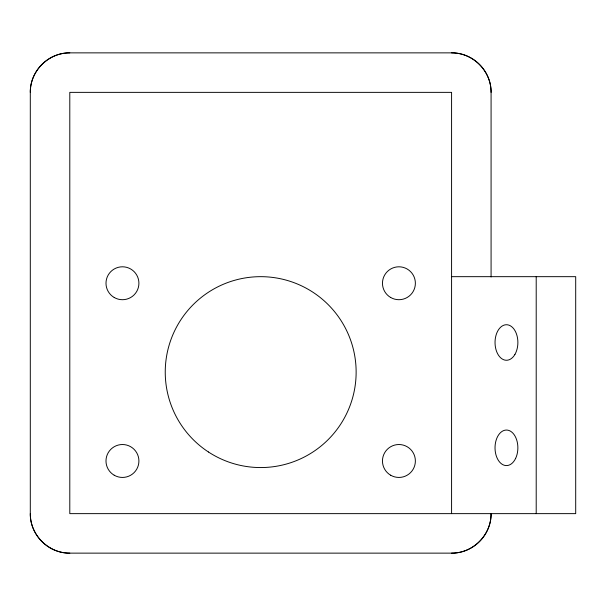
<?xml version="1.0" encoding="UTF-8"?>
<svg xmlns="http://www.w3.org/2000/svg" width="606" height="606" viewBox="0 0 606 606"><rect width="100%" height="100%" fill="white"/><g stroke="black" fill="none" stroke-linecap="round" stroke-linejoin="round"><path stroke-width="0.91" d="M451.584 553.134A39.496 39.496 0 0 0 491.08 513.638C491.519 534.75 472.695 553.581 451.584 553.134L69.796 553.134C48.685 553.581 29.853 534.75 30.3 513.638L30.3 92.362C29.853 71.25 48.685 52.419 69.796 52.866L451.584 52.866C472.695 52.419 491.519 71.25 491.08 92.362L491.08 276.965M451.584 276.669L575.7 276.669L575.7 513.638L69.796 513.638L69.796 92.362L451.584 92.362L451.584 513.638M536.204 276.669L536.204 513.638M451.584 52.866A39.496 39.496 0 0 1 491.08 92.362M69.796 553.134A39.496 39.496 0 0 1 30.3 513.638M30.3 92.362A39.496 39.496 0 0 1 69.796 52.866M114.223 475.233A16.453 16.453 0 0 0 138.91 460.984A16.453 16.453 0 0 0 114.223 446.728A16.453 16.453 0 0 0 114.223 475.233M390.696 475.233A16.453 16.453 0 0 0 415.375 460.984A16.453 16.453 0 0 0 390.696 446.728A16.453 16.453 0 0 0 390.696 475.233M390.696 297.501A16.453 16.453 0 0 0 415.375 283.252A16.453 16.453 0 0 0 390.696 269.003A16.453 16.453 0 0 0 390.696 297.501M114.223 297.501A16.453 16.453 0 0 0 138.91 283.252A16.453 16.453 0 0 0 114.223 269.003A16.453 16.453 0 0 0 114.223 297.501M208.434 451.985A95.445 95.445 0 0 0 355.987 377.44A95.445 95.445 0 0 0 217.645 286.926A95.445 95.445 0 0 0 208.434 451.985M514.903 354.465A17.771 11.423 -90 0 0 508.896 325.134A17.771 11.423 -90 0 0 495.572 347.889A17.771 11.423 -90 0 0 514.903 354.465M515.645 458.356A17.771 11.423 -90 0 0 507.714 430.154A17.771 11.423 -90 0 0 495.981 454.939A17.771 11.423 -90 0 0 515.645 458.356"/></g></svg>
